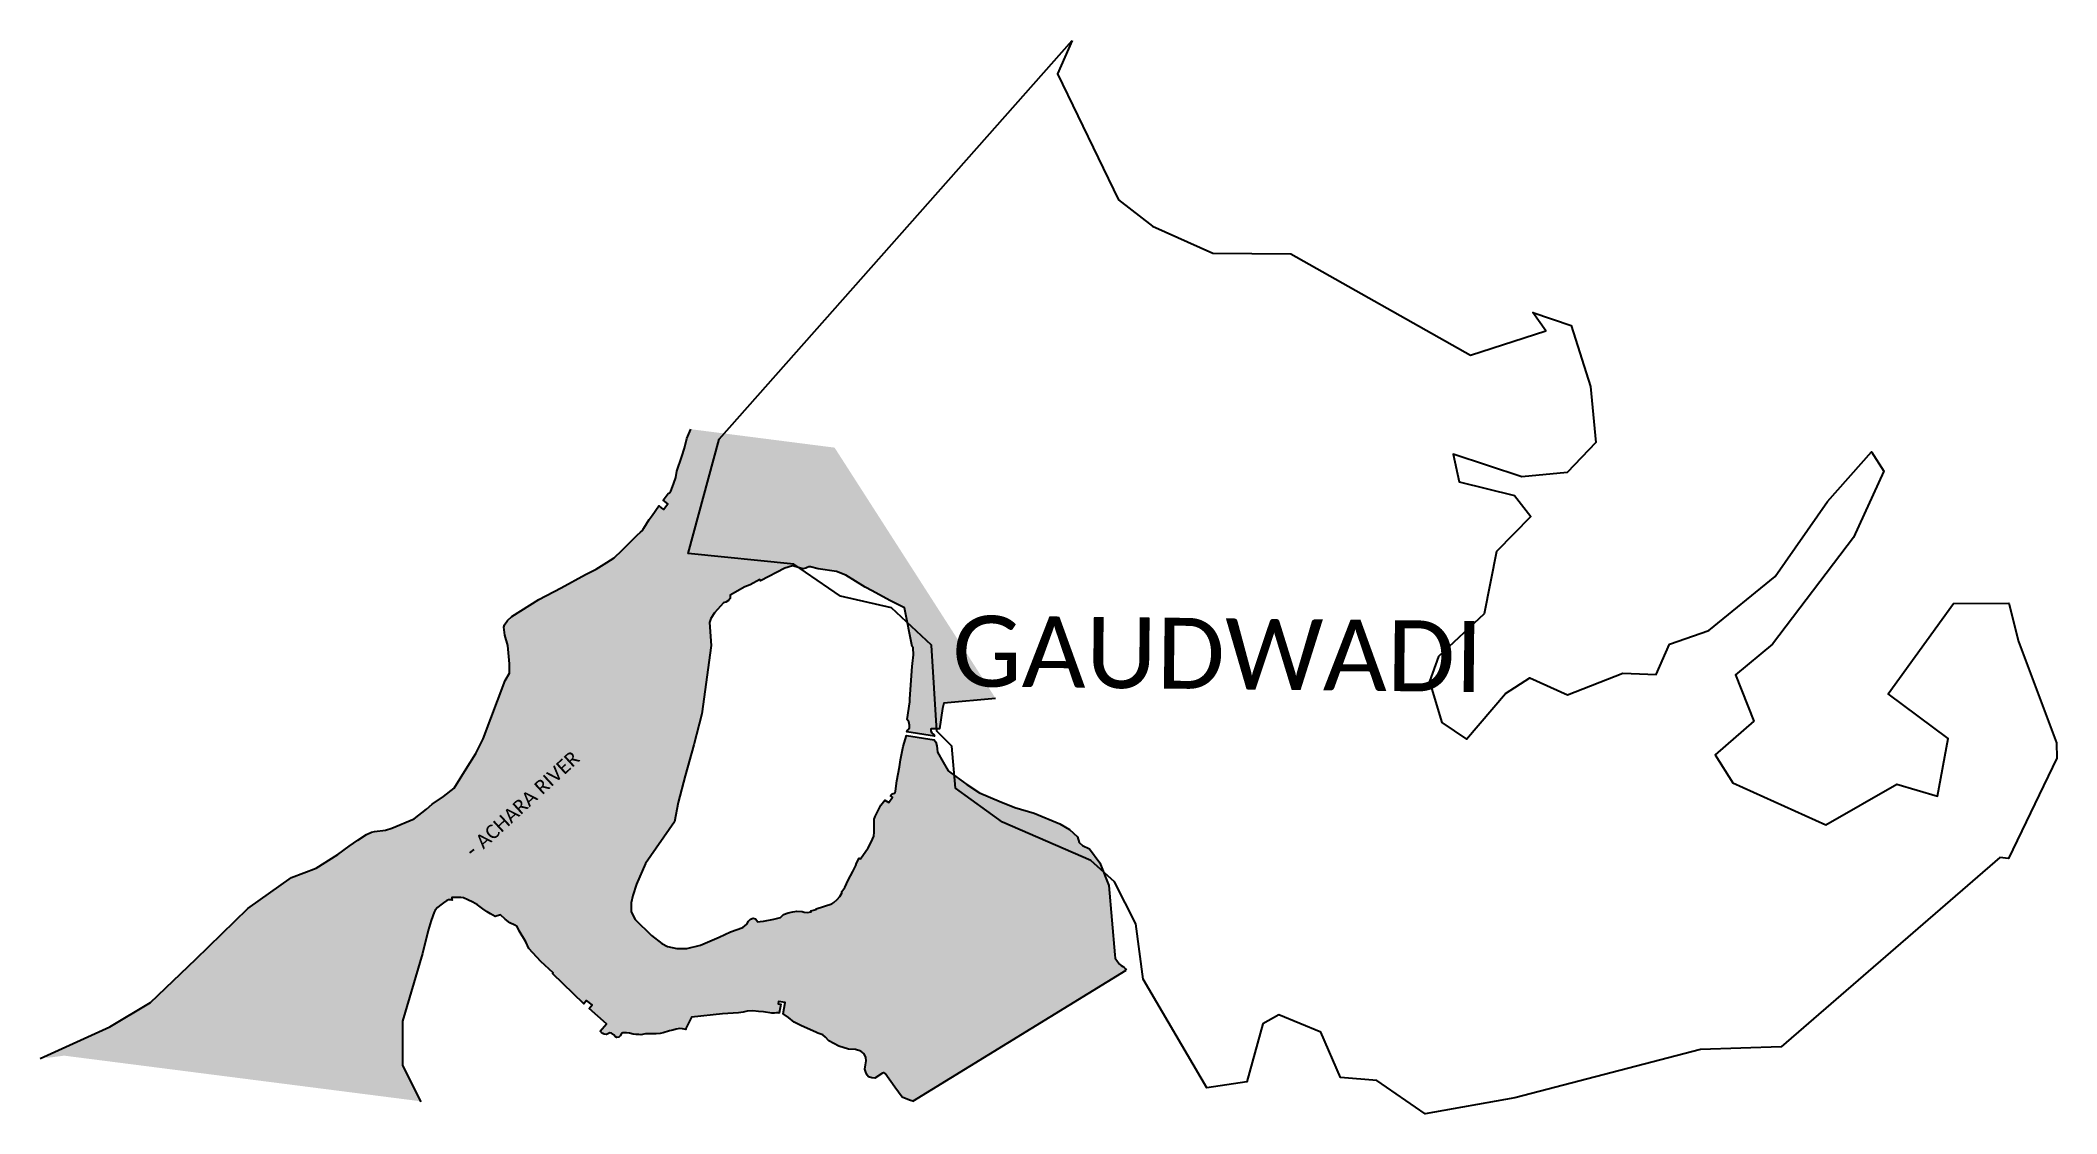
# Model space of a CAD drawing. Header units: metres. Extents: x 332234 to 335110, y 1791564 to 1793096.
import ezdxf

# ---------------------------------------------------------------- set-up
doc = ezdxf.new("R2010")
doc.units = ezdxf.units.M
doc.header["$MEASUREMENT"] = 0
for name, color, linetype in [('ARROW', 7, 'Continuous'), ('RIVER', 4, 'Continuous'), ('RIVER TEXT', 7, 'Continuous'), ('village', 3, 'Continuous'), ('VILLAGE NAME', 250, 'Continuous')]:
    doc.layers.add(name, color=color, linetype=linetype)
doc.styles.get("Standard").update_dxf_attribs({"font": 'simplex.shx'})
doc.dimstyles.get("Standard").update_dxf_attribs({"dimtxt": 0.18, "dimasz": 0.18, "dimexe": 0.18, "dimexo": 0.0625, "dimgap": 0.09, "dimtad": 0, "dimtih": 1, "dimtoh": 1, "dimdec": 4, "dimzin": 0, "dimdsep": 46, "dimtxsty": 'Standard', "dimcen": 0.09, "dimadec": 0, "dimazin": 0, "dimtfac": 1, "dimtdec": 4, "dimtofl": 0, "dimtmove": 0, "dimatfit": 3, "dimfxl": 1, "dimtolj": 1, "dimtzin": 0, "dimarcsym": 0})

msp = doc.modelspace()

# ---------------------------------------------------------------- hatches: boundary and pattern name
at = {"layer": 'RIVER'}
h = msp.add_hatch(dxfattribs=at)
h.set_pattern_fill('DASH', color=256, scale=40)
h.paths.add_polyline_path([(333782.8, 1791769), (333781.6, 1791771), (333780.1, 1791772.8), (333778.2, 1791774.2), (333775.8, 1791775.5), (333773.5, 1791777.4), (333770.6, 1791781), (333767.1, 1791785.9), (333766.7, 1791790.7), (333757.9, 1791889.7), (333745.2, 1791921.8), (333730.7, 1791941.8), (333720.3, 1791946.6), (333715.8, 1791951.1), (333713.2, 1791958.9), (333701.8, 1791969.6), (333688.3, 1791977.7), (333651.8, 1791992.8), (333624.2, 1792001.1), (333601.7, 1792009.8), (333573.7, 1792021.9), (333555.3, 1792033.8), (333539.9, 1792045.2), (333528.8, 1792053.4), (333521.7, 1792065.7), (333513.8, 1792080), (333513, 1792084.8), (333512.7, 1792089.1), (333511.4, 1792094.4), (333508.8, 1792097.5), (333469.5, 1792103.6), (333464.6, 1792088), (333460.9, 1792069), (333459.3, 1792059.2), (333455.7, 1792038.9), (333453.8, 1792024.3), (333453.1, 1792021.6), (333450.6, 1792020.9), (333448.9, 1792020.4), (333447.5, 1792019.1), (333446.5, 1792017.5), (333449.2, 1792015.7), (333444.2, 1792008.1), (333438.4, 1792011.6), (333432.7, 1792004.1), (333430.5, 1791999.6), (333424.6, 1791988.1), (333423.2, 1791984.1), (333423.3, 1791980.1), (333423.3, 1791965.7), (333423, 1791960.2), (333419.1, 1791951.5), (333414.7, 1791943.2), (333404, 1791927.6), (333401.9, 1791928.7), (333397.3, 1791919.5), (333397.8, 1791919.1), (333393, 1791909.7), (333386.2, 1791897.2), (333381.4, 1791886.9), (333377.3, 1791881.3), (333377.1, 1791878.5), (333374.2, 1791873.9), (333370.6, 1791869.7), (333365.8, 1791865.5), (333362.8, 1791863.5), (333340.3, 1791856.5), (333340.6, 1791855.6), (333333.1, 1791853.5), (333333.5, 1791852.3), (333327.5, 1791851.1), (333323.6, 1791851.4), (333320.7, 1791852.7), (333312.7, 1791852.9), (333307.3, 1791851.9), (333300.5, 1791850.6), (333294, 1791848.2), (333289.6, 1791844.1), (333280.3, 1791841.8), (333265.3, 1791839), (333260.6, 1791838.2), (333257.3, 1791837.9), (333254.1, 1791842.1), (333250.5, 1791843.1), (333246.6, 1791841.8), (333243.9, 1791838.7), (333241.4, 1791834.5), (333236.1, 1791829.6), (333218.4, 1791823.7), (333202.2, 1791816.1), (333175.3, 1791804.7), (333156.1, 1791799.9), (333141.7, 1791799.7), (333128.3, 1791802.6), (333120.5, 1791807.1), (333105.4, 1791818.5), (333082.3, 1791841.3), (333076.7, 1791852.1), (333076.7, 1791865.1), (333078.9, 1791875.2), (333084.3, 1791891.4), (333096.9, 1791920.9), (333138.4, 1791980.5), (333143.8, 1792008.2), (333153.7, 1792046.2), (333166.1, 1792090.4), (333177.4, 1792134.6), (333190.8, 1792232.3), (333188.4, 1792265.1), (333190.1, 1792270.6), (333195.5, 1792278.7), (333208.1, 1792293), (333211.4, 1792293.8), (333215.4, 1792296.2), (333217.7, 1792299.3), (333217.7, 1792304), (333238.6, 1792316), (333246.3, 1792318.6), (333260.1, 1792326.1), (333261.2, 1792324.3), (333295.9, 1792342.2), (333306.8, 1792345.6), (333313.6, 1792343.8), (333321.5, 1792341.4), (333325.7, 1792342.2), (333327.7, 1792343.6), (333330, 1792344.5), (333332.4, 1792344.5), (333343.3, 1792341.4), (333369.5, 1792337.6), (333383, 1792332.5), (333410.4, 1792315.4), (333420.6, 1792310.2), (333445.7, 1792296.1), (333448.6, 1792294.7), (333466.5, 1792285.6), (333477.7, 1792230.8), (333478.7, 1792228.7), (333479.4, 1792218.7), (333478, 1792206.4), (333477.4, 1792201.9), (333474.4, 1792155.8), (333474.1, 1792151.7), (333470.2, 1792126.3), (333472.7, 1792123.4), (333473.7, 1792118.2), (333473.6, 1792114.5), (333472, 1792112.1), (333470.7, 1792111.3), (333470, 1792108.7), (333509.2, 1792102.9), (333509.1, 1792103.5), (333509, 1792104.2), (333508.3, 1792104.9), (333506.9, 1792105.9), (333505.4, 1792107.7), (333504.1, 1792109.9), (333504, 1792111.3), (333504.3, 1792112.9), (333505.2, 1792113.2), (333516.7, 1792113.2), (333520.8, 1792142.4), (333522.5, 1792149.8), (333596.5, 1792156.6), (333366.8, 1792514.4), (333161.7, 1792540.7), (333155.9, 1792527.6), (333152.6, 1792513.5), (333148.8, 1792501.8), (333141.9, 1792480.9), (333140.4, 1792471.9), (333137.6, 1792463.7), (333135.7, 1792458.3), (333133, 1792452.3), (333131.1, 1792450), (333129.2, 1792449.1), (333122, 1792439.5), (333128.9, 1792434.1), (333122.5, 1792426.1), (333119.3, 1792428.7), (333115.9, 1792431.5), (333106.7, 1792417.5), (333102.2, 1792412), (333094.8, 1792399.5), (333092.6, 1792396.4), (333089.8, 1792393.7), (333085.2, 1792389.4), (333075.6, 1792380), (333063.5, 1792368.2), (333052.1, 1792357.4), (333041.7, 1792350.7), (333026.7, 1792341.2), (333011.3, 1792333.4), (332976.7, 1792314.6), (332944.6, 1792297.9), (332906.2, 1792273.6), (332899.9, 1792267.6), (332895.7, 1792261.6), (332894.8, 1792258.4), (332896.3, 1792247), (332900.7, 1792232.1), (332903.1, 1792205.8), (332902.8, 1792192.4), (332896.7, 1792182), (332865.4, 1792099.1), (332854.8, 1792078.2), (332841, 1792056), (332823.8, 1792028.3), (332808.6, 1792016.6), (332792.5, 1792005.8), (332784.3, 1791998.4), (332766.9, 1791984.9), (332734.9, 1791971.6), (332726, 1791968.7), (332710.3, 1791966.6), (332706.3, 1791965.8), (332698.9, 1791962.6), (332686.5, 1791954.4), (332674.4, 1791945.7), (332658, 1791933.8), (332627.1, 1791914.2), (332592.1, 1791900.9), (332529.6, 1791857), (332455.4, 1791784.4), (332390.6, 1791722.7), (332332.7, 1791688), (332234.8, 1791643.6), (332247.9, 1791644.3), (332267.5, 1791646.9), (332776, 1791581.8), (332750.1, 1791632.7), (332750.1, 1791695.9), (332779, 1791792.5), (332786.9, 1791825.5), (332791.2, 1791839.8), (332795.4, 1791851.7), (332796.8, 1791854.7), (332800.3, 1791858.3), (332802.9, 1791860.7), (332809, 1791864.8), (332813.4, 1791868.1), (332815.9, 1791869.2), (332819.3, 1791869.2), (332821.2, 1791868.9), (332820.9, 1791870.6), (332820.9, 1791872.4), (332830.3, 1791872.5), (332833.6, 1791872.6), (332837.2, 1791871.9), (332843.5, 1791869.2), (332850.5, 1791865.9), (332857.2, 1791862), (332864.8, 1791856.6), (332871, 1791852), (332875.7, 1791849.3), (332882.7, 1791845.6), (332890.3, 1791847.8), (332896.8, 1791841.8), (332903.4, 1791836.3), (332910.6, 1791833), (332913.8, 1791831.3), (332916.7, 1791825), (332926.3, 1791809.4), (332930.5, 1791800), (332947.5, 1791781.1), (332965.4, 1791765), (332964.4, 1791764), (333009.2, 1791721), (333012.8, 1791725.6), (333020.7, 1791719.2), (333016.7, 1791714.1), (333041.3, 1791692.1), (333032.5, 1791681.9), (333034.3, 1791679.9), (333036.1, 1791678.4), (333038.2, 1791677.6), (333041.4, 1791677), (333046.1, 1791679.4), (333048.4, 1791679), (333051.6, 1791676.4), (333053.7, 1791674.1), (333056, 1791672.9), (333059, 1791673.1), (333061, 1791675.3), (333062.9, 1791678.4), (333064.8, 1791679.3), (333070.1, 1791679.5), (333074.1, 1791678.9), (333079.5, 1791677.7), (333083, 1791677.3), (333085.9, 1791677.1), (333087.7, 1791677.1), (333090.5, 1791676.8), (333096.8, 1791677.8), (333106.3, 1791678.1), (333112.3, 1791678.1), (333118, 1791678.3), (333122.4, 1791679.3), (333131.2, 1791682.4), (333136.1, 1791683.4), (333140.8, 1791684.5), (333146, 1791685.5), (333149.6, 1791685.3), (333154.7, 1791684.4), (333154.5, 1791685.8), (333162.8, 1791701.7), (333206.9, 1791706.5), (333229.6, 1791708), (333236.2, 1791708.8), (333241.9, 1791710.2), (333250.3, 1791710.7), (333258.3, 1791709.9), (333265.6, 1791709.2), (333277.3, 1791707.6), (333281.3, 1791707.4), (333283.7, 1791708), (333286.3, 1791708.1), (333287.7, 1791707.6), (333289.9, 1791720.5), (333286.3, 1791720.9), (333286.8, 1791724), (333296.5, 1791722.8), (333293.3, 1791706.6), (333301.1, 1791701.1), (333309.3, 1791694.8), (333319.4, 1791689.2), (333340.1, 1791680.2), (333342.9, 1791679), (333350, 1791676.4), (333353.8, 1791673.5), (333358.6, 1791668), (333372.9, 1791660.4), (333386.5, 1791656.1), (333396.7, 1791655.5), (333404.3, 1791653.1), (333408.8, 1791649.5), (333411.6, 1791644.1), (333411.8, 1791639.6), (333410.7, 1791633.8), (333410.1, 1791627.5), (333411.4, 1791623.2), (333413.1, 1791619.2), (333415.1, 1791616.6), (333420, 1791615.3), (333424.4, 1791614.9), (333436, 1791622.5), (333437.5, 1791622.4), (333439.2, 1791621.5), (333453, 1791602.1), (333463.3, 1791587.6), (333473.6, 1791583.3), (333478.5, 1791581.8)])
h.paths.add_polyline_path([(332871.2, 1791927.3), (333019, 1792063.2), (332986.2, 1792098.9), (332838.4, 1791963)], flags=24)

# ---------------------------------------------------------------- linework, layer by layer
for points in [[(332233.5, 1791643), (332332.7, 1791688), (332390.6, 1791722.7), (332455.4, 1791784.4), (332529.6, 1791857), (332592.1, 1791900.9), (332627.1, 1791914.2), (332658, 1791933.8), (332674.4, 1791945.7), (332686.5, 1791954.4), (332698.9, 1791962.6), (332706.3, 1791965.8), (332710.3, 1791966.6), (332726, 1791968.7), (332734.9, 1791971.6), (332766.9, 1791984.9), (332784.3, 1791998.4), (332792.5, 1792005.8), (332808.6, 1792016.6), (332823.8, 1792028.3), (332841, 1792056), (332854.8, 1792078.2), (332865.4, 1792099.1), (332896.7, 1792182), (332902.8, 1792192.4), (332903.1, 1792205.8), (332900.7, 1792232.1), (332896.3, 1792247), (332894.8, 1792258.4), (332895.7, 1792261.6), (332899.9, 1792267.6), (332906.2, 1792273.6), (332944.6, 1792297.9), (332976.7, 1792314.6), (333011.3, 1792333.4), (333026.7, 1792341.2), (333041.7, 1792350.7), (333052.1, 1792357.4), (333063.5, 1792368.2), (333075.6, 1792380), (333085.2, 1792389.4), (333089.8, 1792393.7), (333092.6, 1792396.4), (333094.8, 1792399.5), (333102.2, 1792412), (333106.7, 1792417.5), (333115.9, 1792431.5), (333119.3, 1792428.7), (333122.5, 1792426.1), (333128.9, 1792434.1), (333122, 1792439.5), (333129.2, 1792449.1), (333131.1, 1792450), (333133, 1792452.3), (333135.7, 1792458.3), (333137.6, 1792463.7), (333140.4, 1792471.9), (333141.9, 1792480.9), (333148.8, 1792501.8), (333152.6, 1792513.5), (333155.9, 1792527.6), (333161.7, 1792540.7)], [(333596.5, 1792156.6), (333522.5, 1792149.8), (333520.8, 1792142.4), (333516.7, 1792113.2), (333505.2, 1792113.2), (333504.3, 1792112.9), (333504, 1792111.3), (333504.1, 1792109.9), (333505.4, 1792107.7), (333506.9, 1792105.9), (333508.3, 1792104.9), (333509, 1792104.2), (333509.1, 1792103.5), (333509.2, 1792102.9), (333470, 1792108.7), (333470.7, 1792111.3), (333472, 1792112.1), (333473.6, 1792114.5), (333473.7, 1792118.2), (333472.7, 1792123.4), (333470.2, 1792126.3), (333474.1, 1792151.7), (333474.4, 1792155.8), (333477.4, 1792201.9), (333478, 1792206.4), (333479.4, 1792218.7), (333478.7, 1792228.7), (333477.7, 1792230.8), (333466.5, 1792285.6), (333448.6, 1792294.7), (333445.7, 1792296.1), (333420.6, 1792310.2), (333410.4, 1792315.4), (333383, 1792332.5), (333369.5, 1792337.6), (333343.3, 1792341.4), (333332.4, 1792344.5), (333330, 1792344.5), (333327.7, 1792343.6), (333325.7, 1792342.2), (333321.5, 1792341.4), (333313.6, 1792343.8), (333306.8, 1792345.6), (333295.9, 1792342.2), (333261.2, 1792324.3), (333260.1, 1792326.1), (333246.3, 1792318.6), (333238.6, 1792316), (333217.7, 1792304), (333217.7, 1792299.3), (333215.4, 1792296.2), (333211.4, 1792293.8), (333208.1, 1792293), (333195.5, 1792278.7), (333190.1, 1792270.6), (333188.4, 1792265.1), (333190.8, 1792232.3), (333177.4, 1792134.6), (333166.1, 1792090.4), (333153.7, 1792046.2), (333143.8, 1792008.2), (333138.4, 1791980.5), (333096.9, 1791920.9), (333084.3, 1791891.4), (333078.9, 1791875.2), (333076.7, 1791865.1), (333076.7, 1791852.1), (333082.3, 1791841.3), (333105.4, 1791818.5), (333120.5, 1791807.1), (333128.3, 1791802.6), (333141.7, 1791799.7), (333156.1, 1791799.9), (333175.3, 1791804.7), (333202.2, 1791816.1), (333218.4, 1791823.7), (333236.1, 1791829.6), (333241.4, 1791834.5), (333243.9, 1791838.7), (333246.6, 1791841.8), (333250.5, 1791843.1), (333254.1, 1791842.1), (333257.3, 1791837.9), (333260.6, 1791838.2), (333265.3, 1791839), (333280.3, 1791841.8), (333289.6, 1791844.1), (333294, 1791848.2), (333300.5, 1791850.6), (333307.3, 1791851.9), (333312.7, 1791852.9), (333320.7, 1791852.7), (333323.6, 1791851.4), (333327.5, 1791851.1), (333333.5, 1791852.3), (333333.1, 1791853.5), (333340.6, 1791855.6), (333340.3, 1791856.5), (333362.8, 1791863.5), (333365.8, 1791865.5), (333370.6, 1791869.7), (333374.2, 1791873.9), (333377.1, 1791878.5), (333377.3, 1791881.3), (333381.4, 1791886.9), (333386.2, 1791897.2), (333393, 1791909.7), (333397.8, 1791919.1), (333397.3, 1791919.5), (333401.9, 1791928.7), (333404, 1791927.6), (333414.7, 1791943.2), (333419.1, 1791951.5), (333423, 1791960.2), (333423.3, 1791965.7), (333423.3, 1791980.1), (333423.2, 1791984.1), (333424.6, 1791988.1), (333430.5, 1791999.6), (333432.7, 1792004.1), (333438.4, 1792011.6), (333444.2, 1792008.1), (333449.2, 1792015.7), (333446.5, 1792017.5), (333447.5, 1792019.1), (333448.9, 1792020.4), (333450.6, 1792020.9), (333452.7, 1792021.5), (333453.2, 1792022.2), (333453.8, 1792024.3), (333455.7, 1792038.9), (333459.3, 1792059.2), (333460.9, 1792069), (333464.6, 1792088), (333469.5, 1792103.6), (333508.8, 1792097.5), (333511.4, 1792094.4), (333512.7, 1792089.1), (333513, 1792084.8), (333513.8, 1792080), (333521.7, 1792065.7), (333528.8, 1792053.4), (333539.9, 1792045.2), (333555.3, 1792033.8), (333573.7, 1792021.9), (333601.7, 1792009.8), (333624.2, 1792001.1), (333651.8, 1791992.8), (333688.3, 1791977.7), (333701.8, 1791969.6), (333713.2, 1791958.9), (333715.8, 1791951.1), (333720.3, 1791946.6), (333730.7, 1791941.8), (333745.2, 1791921.8), (333757.9, 1791889.7), (333766.7, 1791790.7), (333767.1, 1791785.9), (333770.6, 1791781), (333773.5, 1791777.4), (333775.8, 1791775.5), (333778.2, 1791774.2), (333780.1, 1791772.8), (333781.6, 1791771), (333782.8, 1791769)], [(333478.5, 1791581.8), (333473.6, 1791583.3), (333463.3, 1791587.6), (333453, 1791602.1), (333439.2, 1791621.5), (333437.5, 1791622.4), (333436.5, 1791622.5), (333435.2, 1791622), (333424.4, 1791614.9), (333420, 1791615.3), (333415.1, 1791616.6), (333413.1, 1791619.2), (333411.4, 1791623.2), (333410.1, 1791627.5), (333410.7, 1791633.8), (333411.8, 1791639.6), (333411.6, 1791644.1), (333408.8, 1791649.5), (333404.3, 1791653.1), (333396.7, 1791655.5), (333386.5, 1791656.1), (333372.9, 1791660.4), (333358.6, 1791668), (333353.8, 1791673.5), (333350, 1791676.4), (333342.9, 1791679), (333340.1, 1791680.2), (333319.4, 1791689.2), (333309.3, 1791694.8), (333301.1, 1791701.1), (333293.3, 1791706.6), (333296.5, 1791722.8), (333286.8, 1791724), (333286.3, 1791720.9), (333289.9, 1791720.5), (333287.7, 1791707.6), (333286.3, 1791708.1), (333283.7, 1791708), (333281.3, 1791707.4), (333277.3, 1791707.6), (333265.6, 1791709.2), (333258.3, 1791709.9), (333250.3, 1791710.7), (333241.9, 1791710.2), (333236.2, 1791708.8), (333229.6, 1791708), (333206.9, 1791706.5), (333162.8, 1791701.7), (333154.5, 1791685.8), (333154.7, 1791684.4), (333149.6, 1791685.3), (333146, 1791685.5), (333140.8, 1791684.5), (333136.1, 1791683.4), (333131.2, 1791682.4), (333122.4, 1791679.3), (333118, 1791678.3), (333112.3, 1791678.1), (333106.3, 1791678.1), (333096.8, 1791677.8), (333090.5, 1791676.8), (333087.7, 1791677.1), (333087.7, 1791677.1), (333087.7, 1791677.1), (333087.7, 1791677.1), (333087.7, 1791677.1), (333085.9, 1791677.1), (333083, 1791677.3), (333079.5, 1791677.7), (333074.1, 1791678.9), (333070.1, 1791679.5), (333064.8, 1791679.3), (333062.9, 1791678.4), (333061, 1791675.3), (333059, 1791673.1), (333056, 1791672.9), (333053.7, 1791674.1), (333051.6, 1791676.4), (333048.4, 1791679), (333046.1, 1791679.4), (333041.4, 1791677), (333038.2, 1791677.6), (333036.1, 1791678.4), (333034.3, 1791679.9), (333032.5, 1791681.9), (333041.3, 1791692.1), (333016.7, 1791714.1), (333020.7, 1791719.2), (333012.8, 1791725.6), (333009.2, 1791721), (332964.4, 1791764), (332965.4, 1791765), (332947.5, 1791781.1), (332930.5, 1791800), (332926.3, 1791809.4), (332916.7, 1791825), (332913.8, 1791831.3), (332910.6, 1791833), (332903.4, 1791836.3), (332896.8, 1791841.8), (332890.3, 1791847.8), (332882.7, 1791845.6), (332875.7, 1791849.3), (332871, 1791852), (332864.8, 1791856.6), (332857.2, 1791862), (332850.5, 1791865.9), (332843.5, 1791869.2), (332837.2, 1791871.9), (332833.6, 1791872.6), (332830.3, 1791872.5), (332820.9, 1791872.4), (332820.9, 1791870.6), (332821.2, 1791868.9), (332819.3, 1791869.2), (332815.9, 1791869.2), (332813.4, 1791868.1), (332809, 1791864.8), (332802.9, 1791860.7), (332800.3, 1791858.3), (332796.8, 1791854.7), (332795.4, 1791851.7), (332791.2, 1791839.8), (332786.9, 1791825.5), (332779, 1791792.5), (332750.1, 1791695.9), (332750.1, 1791632.7), (332776.5, 1791580.9)], [(333478.5, 1791581.8), (333782.8, 1791769)]]:
    msp.add_lwpolyline(points, dxfattribs=at)
at = {"layer": 'village', "color": 3}
msp.add_polyline3d([(333706, 1793095.5, 0), (333685, 1793047.5, 0), (333771.8, 1792867.8, 0), (333820.2, 1792830.4, 0), (333906.6, 1792792.1, 0), (334017.8, 1792790.8, 0), (334273.9, 1792646.3, 0), (334381.5, 1792681.1, 0), (334362.9, 1792707.3, 0), (334417.6, 1792688.8, 0), (334445.5, 1792601.5, 0), (334452.9, 1792521.9, 0), (334412.1, 1792478.9, 0), (334347.6, 1792472.8, 0), (334249.6, 1792505.2, 0), (334257.9, 1792465.5, 0), (334336.7, 1792446.2, 0), (334360, 1792416.1, 0), (334311.3, 1792366.2, 0), (334293.5, 1792277.4, 0), (334228.7, 1792216.6, 0), (334215.8, 1792180.6, 0), (334233.3, 1792122.3, 0), (334268.3, 1792098.6, 0), (334323.9, 1792163.8, 0), (334358.6, 1792186.1, 0), (334412.3, 1792161.5, 0), (334491.4, 1792192.8, 0), (334539, 1792190.5, 0), (334557.9, 1792233.8, 0), (334614.4, 1792253.3, 0), (334709, 1792330.6, 0), (334783.3, 1792437.5, 0), (334846.2, 1792508.2, 0), (334863.9, 1792480.8, 0), (334820.4, 1792386, 0), (334705.1, 1792233.8, 0), (334652.3, 1792190.2, 0), (334678.3, 1792124, 0), (334623.4, 1792076, 0), (334648.4, 1792036, 0), (334781, 1791976.4, 0), (334882.4, 1792034.2, 0), (334940.5, 1792017, 0), (334955.6, 1792099.2, 0), (334870.1, 1792163.1, 0), (334963.2, 1792291.9, 0), (335042, 1792292.7, 0), (335055.9, 1792237.9, 0), (335110.2, 1792093.1, 0), (335110.5, 1792071.5, 0), (335041.8, 1791928.2, 0), (335029.2, 1791929.7, 0), (334717.2, 1791659.4, 0), (334602.3, 1791655.9, 0), (334337.5, 1791586.7, 0), (334209.4, 1791564.1, 0), (334140.3, 1791611.4, 0), (334088.6, 1791615.6, 0), (334060.5, 1791680.5, 0), (334000.7, 1791705, 0), (333977.6, 1791692.3, 0), (333955, 1791609.3, 0), (333898.1, 1791601.1, 0), (333807.2, 1791755.9, 0), (333796.5, 1791835.2, 0), (333766, 1791894.7, 0), (333732.2, 1791925.4, 0), (333606.4, 1791979.9, 0), (333539.2, 1792028.3, 0), (333534.3, 1792088.3, 0), (333512.8, 1792109.9, 0), (333505.3, 1792232.7, 0), (333448.2, 1792285.7, 0), (333375.2, 1792302.3, 0), (333308.7, 1792348.3, 0), (333157.7, 1792363.5, 0), (333202, 1792526.4, 0), (333706, 1793095.5, 0)], close=True, dxfattribs=at)

# ---------------------------------------------------------------- texts
at = {"layer": 'RIVER TEXT', "insert": (332815.3, 1791921.6), "char_height": 20, "attachment_point": 1, "rotation": 42.6058}
msp.add_mtext_dynamic_manual_height_columns('\\pxqc;{\\fCalibri|b0|i0|c0|p34;ACHARA RIVER} ', width=289.007, gutter_width=1, heights=[0], dxfattribs=at)
at = {"layer": 'VILLAGE NAME', "insert": (333535.2, 1792275.1), "char_height": 101.185, "attachment_point": 1, "rotation": 359.3742}
msp.add_mtext_dynamic_manual_height_columns('{\\fCalibri|b0|i0|c0|p34;GAUDWADI}', width=998.468, gutter_width=505.9, heights=[0], dxfattribs=at)
msp.add_mtext_dynamic_manual_height_columns('{\\fCalibri|b0|i0|c0|p34;GAUDWADI}', width=998.468, gutter_width=505.9, heights=[0], dxfattribs=at)
msp.add_mtext_dynamic_manual_height_columns('{\\fCalibri|b0|i0|c0|p34;GAUDWADI}', width=998.468, gutter_width=505.9, heights=[0], dxfattribs=at)

# ---------------------------------------------------------------- leaders
at = {"layer": 'ARROW'}
msp.add_leader([(332846.6, 1791936.2), (332852.6, 1791940.9)], dimstyle='Standard', override={"dimasz": 3, "dimgap": 0.09, "dimtad": 0}, dxfattribs=at)

doc.saveas('drawing.dxf')
